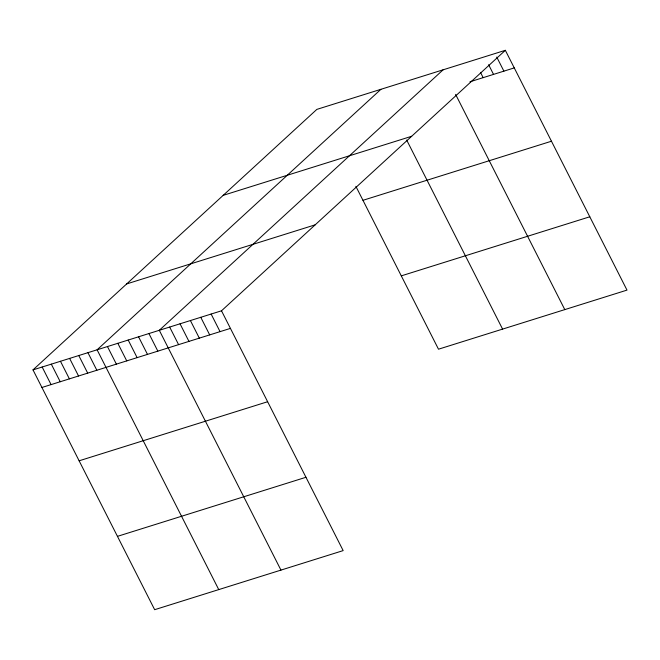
<?xml version="1.0" encoding="UTF-8"?>
<svg xmlns="http://www.w3.org/2000/svg" width="660" height="660" viewBox="0 0 660 660"><rect width="100%" height="100%" fill="white"/><g stroke="black" fill="none" stroke-linecap="round" stroke-linejoin="round"><path stroke-width="0.99" d="M505.337 50.308L221.504 310.802L343.159 550.605L154.663 609.691L33 369.889L316.841 109.395L505.337 50.308L627 290.111L438.496 349.198L355.88 186.343M380.927 89.306L97.094 349.8L218.749 589.603M443.132 69.803L159.299 330.297L280.954 570.108M469.961 81.782L514.264 67.897M223.171 195.352L411.675 136.273M362.967 200.31L551.463 141.224M126.67 283.924L315.166 224.837M33 369.889L221.504 310.802M41.926 387.478L230.422 328.391M401.296 275.863L589.801 216.777M79.126 460.804L267.63 401.725M117.455 536.357L305.959 477.279M496.757 57.074L503.893 71.148M488.623 64.721L493.531 74.398M480.48 72.369L483.161 77.641M455.598 94.38L564.795 309.614M406.684 140.069L502.59 329.109M211.134 314.053L220.052 331.642M200.764 317.303L209.69 334.892M190.402 320.554L199.32 338.143M180.031 323.804L188.95 341.393M169.661 327.055L178.588 344.635M148.929 333.548L157.847 351.137M138.559 336.798L147.485 354.387M128.197 340.048L137.115 357.637M117.826 343.299L126.745 360.888M107.456 346.549L116.383 364.138M87.937 352.671L96.855 370.26M78.779 355.542L87.697 373.123M69.622 358.405L78.548 375.994M60.464 361.276L69.391 378.865M51.315 364.147L60.233 381.736M42.157 367.018L51.076 384.607"/></g></svg>
